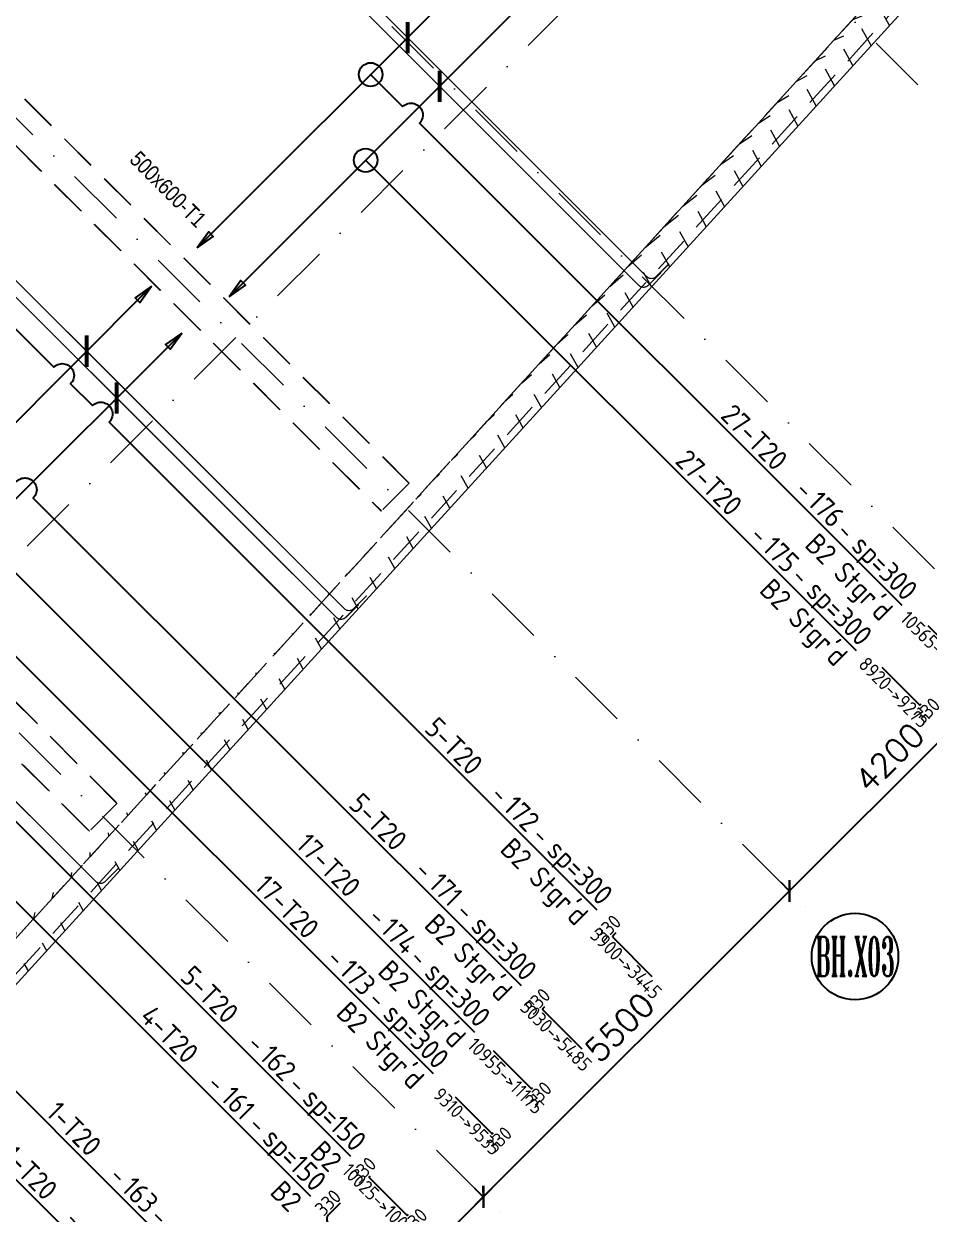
# Model space of a CAD drawing. Extents: x 660761725 to 1323371458, y 2734871439 to 5470067957.
# Drawn here: x 661462213 to 661473717, y 2735018970 to 2735034103 of the extents above; entities that cross this region are included whole.
import ezdxf
from ezdxf.enums import TextEntityAlignment as Align

# ---------------------------------------------------------------- set-up
doc = ezdxf.new("R2010")
doc.units = 0
for name, pattern in [('AXES', [1.95, 1.2, -0.25, 0.25, -0.25]), ('Hidden', [714.375, 476.25, -238.125]), ('sbp_axis_short', [10, 5, -2.5, 0, -2.5])]:
    doc.linetypes.add(name, pattern=pattern)
doc.layers.add('A-DETL', color=5, linetype='Continuous', lineweight=9, true_color=0x0000ff)
for name, color, linetype, lineweight in [('A-FLOR-PATT', 7, 'Continuous', 15), ('A-ROOF', 7, 'Continuous', 15), ('S-BEAM-IDEN', 2, 'Continuous', 9), ('S-GRID', 7, 'Continuous', 9), ('S-GRID-IDEN', 7, 'Continuous', 13)]:
    doc.layers.add(name, color=color, linetype=linetype, lineweight=lineweight)
for name, color, linetype in [('S-AXIS', 20, 'AXES'), ('S-DIMO', 100, 'Continuous'), ('S-RBAR-T20', 10, 'Continuous'), ('S-RDIMO', 8, 'Continuous'), ('S-RSYMB', 7, 'Continuous'), ('S-SIMPLETEXT', 7, 'Continuous')]:
    doc.layers.add(name, color=color, linetype=linetype)
doc.styles.add('Arial Narrow_1', font='ARIALN.TTF', dxfattribs={"height": 199.9999999999998})
doc.styles.add('ARMACAD', font='isocp.shx')
doc.styles.add('ROMANS', font='romans.shx')
doc.styles.add('ROMANT', font='romant')
doc.dimstyles.new('S-DIMO-100', dxfattribs={"dimscale": 100, "dimtxt": 3, "dimasz": 2, "dimexe": 1.5, "dimexo": 1.5, "dimgap": 1.5, "dimtad": 1, "dimdec": 0, "dimzin": 12, "dimdsep": 46, "dimtxsty": 'ROMANS', "dimblk": 'ARCHTICK', "dimcen": 0.09, "dimdle": 1.5, "dimclrd": 8, "dimclre": 8, "dimclrt": 4, "dimadec": 0, "dimazin": 3, "dimtfac": 1, "dimtdec": 0, "dimtix": 1, "dimtmove": 1, "dimatfit": 3, "dimfxl": 1, "dimtolj": 1, "dimtzin": 0, "dimarcsym": 0})
pattern_1 = [(74.99999999999999, (0, 0), (-153.3407249233896, 41.08752341002518), [])]

# ---------------------------------------------------------------- blocks, each defined once
blk = doc.blocks.new('_ARCHTICK')
at = {"color": 0, "linetype": 'ByBlock', "const_width": 0.15}
blk.add_lwpolyline([(-0.5, -0.5), (0.5, 0.5)], dxfattribs=at)
blk = doc.blocks.new('*D112')
at = {"layer": 'S-DIMO', "color": 8, "lineweight": -2, "transparency": 16777216}
for p, q in [((662653611.4952661, 2734522459.725241), (662650429.5885128, 2734519277.670966)), ((662653498.9619807, 2734522360.126192), (662653399.3632317, 2734522459.720323)), ((662650529.1134998, 2734519390.27771), (662650429.5835955, 2734519489.803))]:
    blk.add_line(p, q, dxfattribs=at)
at = {"layer": 'S-DIMO', "color": 8, "lineweight": -2, "transparency": 16777216, "xscale": 200, "yscale": 200, "zscale": 200}
for p, rotation in [((662653505.4317075, 2734522353.656765), 45.00132815847456), ((662650535.6520714, 2734519383.739442), 225.0013281584746)]:
    blk.add_blockref('_ARCHTICK', p, dxfattribs=dict(at, rotation=rotation))
at = {"layer": 'S-DIMO', "color": 4, "transparency": 16777216, "insert": (662651808.4049373, 2734521080.825221), "char_height": 300, "width": 199.5440968434552, "attachment_point": 5, "rotation": 45.00132815847457, "style": 'ROMANS'}
blk.add_mtext('\\A1;4200', dxfattribs=at)
blk = doc.blocks.new('*D113')
at = {"layer": 'S-DIMO', "color": 8, "lineweight": -2, "transparency": 16777216}
for p, q in [((662650641.7151127, 2734519489.808435), (662646540.5908527, 2734515388.494036)), ((662650529.1134998, 2734519390.27771), (662650429.5830785, 2734519489.803517)), ((662646640.0262022, 2734515501.190413), (662646540.5859352, 2734515600.62607))]:
    blk.add_line(p, q, dxfattribs=at)
at = {"layer": 'S-DIMO', "color": 8, "lineweight": -2, "transparency": 16777216, "xscale": 200, "yscale": 200, "zscale": 200}
for p, rotation in [((662650535.6515543, 2734519383.739959), 45.00132815847456), ((662646646.6544111, 2734515494.562512), 225.0013281584746)]:
    blk.add_blockref('_ARCHTICK', p, dxfattribs=dict(at, rotation=rotation))
at = {"layer": 'S-DIMO', "color": 4, "transparency": 16777216, "insert": (662648379.0160308, 2734517651.278353), "char_height": 300, "width": 199.5440968434552, "attachment_point": 5, "rotation": 45.00132815847457, "style": 'ROMANS'}
blk.add_mtext('\\A1;5500', dxfattribs=at)
blk = doc.blocks.new('*D114')
at = {"layer": 'S-DIMO', "color": 8, "lineweight": -2, "transparency": 16777216}
for p, q in [((662646752.7174524, 2734515600.631505), (662642651.5931929, 2734511499.317107)), ((662646640.0262022, 2734515501.190413), (662646540.585418, 2734515600.626588)), ((662642750.9389057, 2734511612.103117), (662642651.5882754, 2734511711.449142))]:
    blk.add_line(p, q, dxfattribs=at)
at = {"layer": 'S-DIMO', "color": 8, "lineweight": -2, "transparency": 16777216, "xscale": 200, "yscale": 200, "zscale": 200}
for p, rotation in [((662646646.6538938, 2734515494.563029), 45.00132815847456), ((662642757.6567513, 2734511605.385583), 225.0013281584746)]:
    blk.add_blockref('_ARCHTICK', p, dxfattribs=dict(at, rotation=rotation))
at = {"layer": 'S-DIMO', "color": 4, "transparency": 16777216, "insert": (662644490.0183705, 2734513762.101423), "char_height": 300, "width": 199.5440968434552, "attachment_point": 5, "rotation": 45.00132815847457, "style": 'ROMANS'}
blk.add_mtext('\\A1;5500', dxfattribs=at)
blk = doc.blocks.new('*U1142')
at = {"layer": 'S-AXIS', "color": 3, "linetype": 'Continuous'}
blk.add_circle((0, 5.5), 5.5, dxfattribs=at)
at = {"layer": 'S-AXIS', "color": 3, "linetype": 'Continuous', "ltscale": 0.5, "style": 'ROMANT', "width": 0.4, "flags": 8}
blk.add_attdef('A', text='', height=5, dxfattribs=at).set_placement((0, 5.5), align=Align.MIDDLE_CENTER)
blk = doc.blocks.new('I am… Atomic.')
at = {"layer": 'A-FLOR-PATT', "transparency": 33554600}
h = blk.add_hatch(dxfattribs=at)
h.set_pattern_fill('ANSI31', color=8, scale=50, angle=30, style=0)
h.set_pattern_definition(pattern_1)
edge = h.paths.add_edge_path()
edge.add_line((662389967.6433319, 2734579123.010657), (662390007.8012236, 2734579503.468677))
edge.add_line((662342114.705975, 2734544592.546931), (662390007.8012234, 2734579503.468677))
edge.add_line((662363195.8073889, 2734559608.047176), (662389967.7690635, 2734579123.040917))
edge.add_line((662362417.6524743, 2734559040.823584), (662363719.8899552, 2734559990.06879))
edge.add_line((662346720.4841449, 2734547598.623516), (662362783.6519626, 2734559307.613063))
edge.add_line((662345821.5310795, 2734546943.346041), (662347578.010761, 2734548223.703842))
edge.add_line((662342292.6126368, 2734544370.997322), (662346307.4227723, 2734547297.529027))
edge.add_line((662325865.2845687, 2734528370.671522), (662342114.6925843, 2734544592.5523))
edge.add_line((662340490.7204528, 2734542572.157625), (662342149.9785906, 2734544228.604904))
edge.add_line((662339422.0417168, 2734541505.28928), (662341320.3495216, 2734543400.381265))
edge.add_line((662336597.6306283, 2734538685.662872), (662340136.8031961, 2734542218.839921))
edge.add_line((662332705.8949801, 2734534800.520002), (662336243.7133716, 2734538332.345168))
edge.add_line((662332253.0745114, 2734534348.466631), (662332782.9359009, 2734534877.430412))
edge.add_line((662326312.3910785, 2734528417.846987), (662332351.9776915, 2734534447.202265))
edge.add_line((662325865.2845687, 2734528370.671522), (662326312.3910785, 2734528417.846987))
h = blk.add_hatch(dxfattribs=at)
h.set_pattern_fill('ANSI31', color=8, scale=50, angle=30, style=0)
h.set_pattern_definition(pattern_1)
edge = h.paths.add_edge_path()
edge.add_line((662389967.6433319, 2734579123.010657), (662390007.8012236, 2734579503.468677))
edge.add_line((662390178.8400514, 2734578972.951882), (662393574.2351673, 2734576558.543434))
edge.add_line((662390389.9110394, 2734578822.862847), (662389967.7690635, 2734579123.040917))
edge.add_line((662401600.1085552, 2734571260.373601), (662390007.8012234, 2734579503.468677))
edge.add_line((662401045.2346829, 2734570742.112331), (662400996.5411683, 2734571280.666277))
edge.add_line((662400996.5411683, 2734571280.666277), (662391834.41239, 2734577795.702194))
edge.add_line((662401631.7932035, 2734570909.939), (662401600.1085552, 2734571260.373601))
edge.add_line((662398386.0115408, 2734568087.393885), (662401045.2346829, 2734570742.112331))
edge.add_line((662378065.801715, 2734545768.423274), (662383150.2610395, 2734551353.010825))
edge.add_line((662383150.2610395, 2734551353.010825), (662388234.7203641, 2734556937.598375))
edge.add_line((662388234.7203641, 2734556937.598375), (662393319.1796887, 2734562522.185926))
edge.add_line((662393319.1796887, 2734562522.185926), (662398403.6390133, 2734568106.773477))
edge.add_line((662377177.0145457, 2734544792.211362), (662378389.7704264, 2734546124.258873))
edge.add_line((662345219.5168241, 2734509691.243385), (662350637.7770958, 2734515642.46591))
edge.add_line((662350637.7770958, 2734515642.46591), (662356056.0373675, 2734521593.688435))
edge.add_line((662356056.0373675, 2734521593.688435), (662361474.2976393, 2734527544.91096))
edge.add_line((662361474.2976393, 2734527544.91096), (662366892.5579109, 2734533496.133485))
edge.add_line((662366892.5579109, 2734533496.133485), (662372310.8181826, 2734539447.35601))
edge.add_line((662372310.8181826, 2734539447.35601), (662377729.0784543, 2734545398.578536))
edge.add_line((662345267.5598451, 2734509156.384884), (662400082.3408674, 2734569362.972085))
edge.add_line((662401418.6805061, 2734570690.601139), (662400941.3227103, 2734570214.051982))
edge.add_line((662400082.3408674, 2734569362.972085), (662401631.7932035, 2734570909.939))
h = blk.add_hatch(dxfattribs=at)
h.set_pattern_fill('ANSI31', color=8, scale=50, angle=30, style=0)
h.set_pattern_definition(pattern_1)
edge = h.paths.add_edge_path()
edge.add_line((662345468.2720397, 2734510142.524049), (662345661.1307589, 2734509588.669044))
edge.add_line((662345219.5168241, 2734509691.243385), (662350637.7770958, 2734515642.46591))
edge.add_line((662350637.7770958, 2734515642.46591), (662356056.0373675, 2734521593.688435))
edge.add_line((662356056.0373675, 2734521593.688435), (662361474.2976393, 2734527544.91096))
edge.add_line((662361474.2976393, 2734527544.91096), (662366892.5579109, 2734533496.133485))
edge.add_line((662366892.5579109, 2734533496.133485), (662372310.8181826, 2734539447.35601))
edge.add_line((662372310.8181826, 2734539447.35601), (662377729.0784543, 2734545398.578536))
edge.add_line((662345267.5598451, 2734509156.384884), (662400082.3408674, 2734569362.972085))
at = {"layer": 'A-DETL', "color": 8, "linetype": 'Hidden', "lineweight": 9}
for p, q in [((662399013.4511831, 2734568320.204953), (662345232.817815, 2734509249.488402)), ((662358491.0865248, 2734524566.285238), (662352316.6565512, 2734530740.721336)), ((662358493.8343017, 2734524569.031452), (662352325.820084, 2734530737.049892)), ((662351963.3170251, 2734530387.082322), (662358137.5971158, 2734524212.796107)), ((662351972.0527202, 2734530383.582294), (662358140.2166456, 2734524215.414147)), ((662354781.2747371, 2734520496.512781), (662348366.2298224, 2734526911.564058)), ((662348375.3924686, 2734526907.89297), (662354784.0222851, 2734520499.258766)), ((662348012.7404133, 2734526558.074927), (662354427.785328, 2734520143.02365)), ((662354430.404629, 2734520145.641461), (662348021.4752218, 2734526554.575255)), ((662358493.8343017, 2734524569.031452), (662358140.2166456, 2734524215.414147)), ((662358491.0865248, 2734524566.285238), (662358493.8343017, 2734524569.031452)), ((662358140.2166456, 2734524215.414147), (662358137.5971158, 2734524212.796107)), ((662358139.9486969, 2734524215.147686), (662358140.1809704, 2734524215.37996)), ((662354784.0222851, 2734520499.258766), (662354430.404629, 2734520145.641461)), ((662354781.2747371, 2734520496.512781), (662354784.0222851, 2734520499.258766)), ((662354430.404629, 2734520145.641461), (662354427.785328, 2734520143.02365)), ((662354430.1369091, 2734520145.375229), (662354430.368954, 2734520145.607274))]:
    blk.add_line(p, q, dxfattribs=at)
at = {"layer": 'A-DETL', "color": 8, "linetype": 'Hidden', "lineweight": 9, "flags": 128}
blk.add_lwpolyline([(662345219.5168241, 2734509691.243385), (662350637.7770958, 2734515642.46591), (662356056.0373675, 2734521593.688435), (662361474.2976393, 2734527544.91096), (662366892.5579109, 2734533496.133485), (662372310.8181826, 2734539447.35601), (662377729.0784543, 2734545398.578536)], dxfattribs=at)
at = {"layer": 'A-ROOF', "color": 8, "lineweight": 13}
blk.add_line((662345267.5598451, 2734509156.384884), (662400082.3408674, 2734569362.972085), dxfattribs=at)
at = {"layer": 'S-BEAM-IDEN', "color": 8, "insert": (662355069.4484113, 2734528807.760153), "char_height": 199.9999999999998, "width": 1539.239999999998, "attachment_point": 1, "rotation": 314.9999999999996, "style": 'Arial Narrow_1'}
blk.add_mtext('500x600-T1', dxfattribs=at)
blk = doc.blocks.new('cadf_10')
at = {"color": 1}
for p, q in [((-4.158496580606208, 1.201089783226742), (-5.644468778018359, 1.201089783226742)), ((4.158496580606207, 1.201089783226742), (5.644468778018359, 1.201089783226742))]:
    blk.add_line(p, q, dxfattribs=at)
at = {"style": 'ARMACAD'}
for tag, p in [('$COM1', (-10.93526643674234, 2.542619974829577)), ('$COM2', (-9.757982686735758, -5.302973364669228))]:
    blk.add_attdef(tag, text='', height=3.5, dxfattribs=at).set_placement(p, align=Align.BOTTOM_RIGHT)
at = {"color": 1, "style": 'ARMACAD'}
blk.add_attdef('$NUM', text='', height=3.5, dxfattribs=at).set_placement((0, 0), align=Align.CENTER)
blk = doc.blocks.new('*U494', base_point=(661465822.9913818, 2735018231.133117))
at = {"layer": 'S-RSYMB'}
blk.add_lwpolyline([(661465824.6701955, 2735018481.13485), (661465676.6139582, 2735018333.082705, 0.4142135623730951), (661465676.6124251, 2735018222.122004), (661465894.61554, 2735018004.112864, 0.4142135623730951), (661466005.5762408, 2735018004.111331), (661466153.632478, 2735018152.163477)], format="xyb", dxfattribs=at)
at = {"layer": 'S-RSYMB', "style": 'ARMACAD'}
for tag, rotation, p in [('D0', 44.99920830914002, (661465669.3259206, 2735018488.42718)), ('D1', 314.9992083444103, (661465704.2955792, 2735018031.801278)), ('D2', 44.99920830914002, (661466160.9205157, 2735017996.819001))]:
    blk.add_attdef(tag, text='', height=180, rotation=rotation, dxfattribs=at).set_placement(p, align=Align.MIDDLE_CENTER)
blk = doc.blocks.new('*U495', base_point=(661466415.6184243, 2735019476.4649))
at = {"layer": 'S-RSYMB'}
blk.add_lwpolyline([(661466190.8241906, 2735019726.464901), (661466179.5906799, 2735019715.23139, 0.4142135623730951), (661466179.5906799, 2735019706.812323), (661466658.1944557, 2735019228.208545, 0.4142135623730951), (661466666.6135231, 2735019228.208545), (661466677.8470339, 2735019239.442055)], format="xyb", dxfattribs=at)
at = {"layer": 'S-RSYMB', "style": 'ARMACAD'}
for tag, rotation, p in [('D0', 44.99999989568744, (661466103.8901556, 2735019802.165425)), ('D1', 314.9999998619122, (661466337.5752878, 2735019386.193154)), ('D2', 44.99999987482489, (661466753.5475582, 2735019152.50802))]:
    blk.add_attdef(tag, text='', height=180, rotation=rotation, dxfattribs=at).set_placement(p, align=Align.MIDDLE_CENTER)
blk = doc.blocks.new('*U504', base_point=(661468962.2769976, 2735022023.123323))
at = {"layer": 'S-RSYMB'}
blk.add_lwpolyline([(661468986.9325081, 2735022290.14255), (661468965.5898348, 2735022268.800466, 0.4142135623730951), (661468965.5896138, 2735022252.805206), (661469462.2769976, 2735021756.104097)], format="xyb", dxfattribs=at)
at = {"layer": 'S-RSYMB', "style": 'ARMACAD'}
for tag, rotation, p in [('D0', 44.99920830914002, (661468894.9450152, 2735022360.789911)), ('D1', 314.9992083346806, (661469132.6149023, 2735021923.138495))]:
    blk.add_attdef(tag, text='', height=180, rotation=rotation, dxfattribs=at).set_placement(p, align=Align.MIDDLE_CENTER)
blk = doc.blocks.new('*U505', base_point=(661469544.1924102, 2735022605.038702))
at = {"layer": 'S-RSYMB'}
blk.add_lwpolyline([(661469583.7344438, 2735022882.329638), (661469549.5054748, 2735022848.101615, 0.4142135623730951), (661469549.5051204, 2735022822.448725), (661470044.1924102, 2735022327.747765)], format="xyb", dxfattribs=at)
at = {"layer": 'S-RSYMB', "style": 'ARMACAD'}
for tag, rotation, p in [('D0', 44.99920830914002, (661469485.3038031, 2735022946.53403)), ('D1', 314.9992083307837, (661469715.5303619, 2735022493.782089))]:
    blk.add_attdef(tag, text='', height=180, rotation=rotation, dxfattribs=at).set_placement(p, align=Align.MIDDLE_CENTER)
blk = doc.blocks.new('CADF_02')
at = {"color": 0}
blk.add_lwpolyline([(0, 0), (2.5, -0.4166666679084301), (2.5, 0.4166666679084301)], close=True, dxfattribs=at)
blk = doc.blocks.new('cadf_04')
at = {"color": 8, "const_width": 0.5000000000000002}
blk.add_lwpolyline([(1.414213560521603, 1.414213564246893), (-1.414213556796312, -1.414213556796312)], dxfattribs=at)
blk = doc.blocks.new('*U506', base_point=(661467349.6235192, 2735020410.469939))
at = {"layer": 'S-RSYMB'}
blk.add_lwpolyline([(661467112.1160728, 2735020651.087927), (661467591.5367517, 2735020171.677785, 0.4142135623730951), (661467600.3528866, 2735020171.677882), (661467612.1160727, 2735020183.441326)], format="xyb", dxfattribs=at)
at = {"layer": 'S-RSYMB', "style": 'ARMACAD'}
for tag, rotation, p in [('D0', 315.0006296473351, (661467270.5100261, 2735020330.064682)), ('D1', 45.00062963081466, (661467687.5526531, 2735020096.243218))]:
    blk.add_attdef(tag, text='', height=180, rotation=rotation, dxfattribs=at).set_placement(p, align=Align.MIDDLE_CENTER)
blk = doc.blocks.new('*U507', base_point=(661467455.640939, 2735020516.487353))
at = {"layer": 'S-RSYMB'}
blk.add_lwpolyline([(661467217.2920913, 2735020758.447698), (661467699.6572455, 2735020276.091607, 0.4142135623730951), (661467707.2119669, 2735020276.091678), (661467717.2920913, 2735020286.171991)], format="xyb", dxfattribs=at)
at = {"layer": 'S-RSYMB', "style": 'ARMACAD'}
for tag, rotation, p in [('D0', 315.0005382614096, (661467377.1581525, 2735020435.951608)), ('D1', 45.00053829470738, (661467793.5700729, 2735020199.815319))]:
    blk.add_attdef(tag, text='', height=180, rotation=rotation, dxfattribs=at).set_placement(p, align=Align.MIDDLE_CENTER)
blk = doc.blocks.new('*U508', base_point=(661471250.5687395, 2735024311.414931))
at = {"layer": 'S-RSYMB'}
blk.add_lwpolyline([(661471013.2200438, 2735024551.779836), (661471492.0852644, 2735024072.92514, 0.4142135623730951), (661471501.1393564, 2735024072.92524), (661471513.2200438, 2735024085.006192)], format="xyb", dxfattribs=at)
at = {"layer": 'S-RSYMB', "style": 'ARMACAD'}
for tag, rotation, p in [('D0', 315.0006296477282, (661471171.3362678, 2735024231.034314)), ('D1', 45.00062963081466, (661471588.4978734, 2735023997.64933))]:
    blk.add_attdef(tag, text='', height=180, rotation=rotation, dxfattribs=at).set_placement(p, align=Align.MIDDLE_CENTER)
blk = doc.blocks.new('*U509', base_point=(661476705.7205155, 2735029766.566387))
at = {"layer": 'S-RSYMB'}
blk.add_lwpolyline([(661476467.4877918, 2735030008.341605), (661476949.4466358, 2735029526.391817, 0.4142135623730951), (661476957.1754194, 2735029526.391889), (661476967.4877918, 2735029536.704455)], format="xyb", dxfattribs=at)
at = {"layer": 'S-RSYMB', "style": 'ARMACAD'}
for tag, rotation, p in [('D0', 315.0005382611636, (661476627.150698, 2735029686.048667)), ('D1', 45.00053829470738, (661477043.6496494, 2735029450.231656))]:
    blk.add_attdef(tag, text='', height=180, rotation=rotation, dxfattribs=at).set_placement(p, align=Align.MIDDLE_CENTER)
blk = doc.blocks.new('I am… All Range.')
at = {"layer": 'S-GRID', "color": 8, "linetype": 'sbp_axis_short', "lineweight": 13, "ltscale": 150}
for p, q in [((662627061.1529542, 2734509978.252891), (662693164.7237693, 2734576081.823706)), ((662628300.2678357, 2734553498.518655), (662656919.881746, 2734524878.904745)), ((662625330.4193549, 2734550528.670175), (662653950.0332651, 2734521909.056264)), ((662622360.5708737, 2734547558.821693), (662650980.3147497, 2734518939.077817)), ((662618471.4835767, 2734543669.734396), (662647091.3762469, 2734515049.841725))]:
    blk.add_line(p, q, dxfattribs=at)
at = {"layer": 'S-GRID-IDEN', "color": 9}
ref = blk.add_blockref('*U1142', (662651369.2313379, 2734518000.176947), dxfattribs=dict(at, xscale=100.0000000000075, yscale=100, zscale=100.0000000000028, rotation=359.9999999381469))
ref.add_attrib('A', 'BH.X03', dxfattribs={"layer": 'S-AXIS', "color": 3, "linetype": 'Continuous', "ltscale": 0.5, "height": 499.9999999999999, "rotation": 359.9999999381469, "style": 'ROMANT', "width": 0.4000000000000299}).set_placement((662651369.2313385, 2734518550.176946), align=Align.MIDDLE_CENTER)
at = {"layer": 'S-DIMO', "color": 3}
for base, p1, p2, picture, middle in [((662650535.6520714, 2734519383.739442), (662653605.0304564, 2734522254.062633), (662650635.1819755, 2734519284.214152), '*D112', (662651808.4049373, 2734521080.825221)), ((662646646.6544111, 2734515494.562512), (662650635.1819755, 2734519284.214152), (662646746.0946782, 2734515395.126855), '*D113', (662648379.0160308, 2734517651.278353)), ((662642757.6567513, 2734511605.385583), (662646746.0946782, 2734515395.126855), (662642857.0073817, 2734511506.039558), '*D114', (662644490.0183705, 2734513762.101423))]:
    dim = blk.add_linear_dim(base=base, p1=p1, p2=p2, angle=45.00132815847456, dimstyle='S-DIMO-100', dxfattribs=at)
    dim.commit()
    dim.dimension.update_dxf_attribs({"geometry": picture, "text_midpoint": middle})

msp = doc.modelspace()

# ---------------------------------------------------------------- linework, layer by layer
at = {"layer": 'S-RBAR-T20', "const_width": 16}
for points in [[(661462601.4887359, 2735038415.513695), (661470126.4980267, 2735030890.645789, 0.4142135623730951), (661470249.1810533, 2735030890.646941), (661470412.8747352, 2735031054.343699)], [(661463662.1977841, 2735037142.770512), (661470025.4499406, 2735030779.658211, 0.4142135623730951), (661470148.1329671, 2735030779.659559), (661470311.826388, 2735030943.356577)], [(661458569.4029244, 2735034383.427883), (661466283.4242238, 2735026669.551519, 0.4142135623730951), (661466406.1072503, 2735026669.552672), (661466569.8009323, 2735026833.24943)], [(661459630.1119727, 2735033110.6847), (661466182.376425, 2735026558.564257, 0.4142135623730951), (661466305.0594516, 2735026558.565605), (661466468.7528725, 2735026722.262623)], [(661456327.9338067, 2735030449.252915), (661456164.2385865, 2735030285.557695, 0.4142135623730951), (661456164.2385863, 2735030162.874669), (661463125.7918179, 2735023201.321404, 0.4142135623730951), (661463248.4748445, 2735023201.321404), (661463412.1700647, 2735023365.016623)]]:
    msp.add_lwpolyline(points, format="xyb", dxfattribs=at)
at = {"layer": 'S-RDIMO'}
for p, q in [((661464414.8027138, 2735031253.149498), (661469763.8870009, 2735036602.33429)), ((661470171.0123622, 2735035983.174743), (661464821.9366078, 2735030633.981421)), ((661466556.6993096, 2735032368.74402), (661472790.8770788, 2735026134.565883)), ((661463836.3217754, 2735030767.448914), (661460467.4994208, 2735027398.563262)), ((661464219.3321557, 2735030172.403673), (661460850.5151738, 2735026803.512647)), ((661461108.9082044, 2735027061.905663), (661467413.5621874, 2735020757.251307)), ((661460713.5485667, 2735025358.326288), (661466364.0926703, 2735019707.781853))]:
    msp.add_line(p, q, dxfattribs=at)
for points in [[(661458198.6872501, 2735034135.822151), (661462595.6356442, 2735029738.873499, -1), (661462807.7676723, 2735029526.741458), (661463084.6640853, 2735029249.845029, -1), (661463296.7961134, 2735029037.712988), (661469495.4098699, 2735022839.098868)], [(661466619.709359, 2735033458.156832), (661467026.8173649, 2735033051.048802, -1), (661467238.949393, 2735032838.916762), (661473367.0885112, 2735026710.777282)], [(661457686.5063705, 2735032721.20751), (661461632.246948, 2735028775.466702, -1), (661461844.3789761, 2735028563.334661), (661462121.2769257, 2735028286.436695, -1), (661462333.4089538, 2735028074.304654), (661468532.0120952, 2735021875.701149)], [(661453805.0848942, 2735031249.871032), (661460952.0423985, 2735024102.913105, -1), (661461164.1744266, 2735023890.781065), (661461565.2178036, 2735023489.737664, -1), (661461777.3498317, 2735023277.605623), (661465855.6330013, 2735019199.322213)], [(661452139.317424, 2735030502.809552), (661459745.6410161, 2735022896.485512, -1), (661459957.7730442, 2735022684.353472), (661460358.8145382, 2735022283.311954, -1), (661460570.9465663, 2735022071.179914), (661464649.2184793, 2735017992.907761)], [(661451306.9824101, 2735030218.286751), (661459187.2181679, 2735022338.050531, -1), (661459399.3501961, 2735022125.918491), (661459800.3908182, 2735021724.877845, -1), (661460012.5228463, 2735021512.745804), (661464090.7895484, 2735017434.478863)], [(661461147.5573866, 2735028078.621188), (661461530.5218924, 2735027695.65666, -1), (661461742.6539205, 2735027483.524619), (661467941.2445425, 2735021284.933632)]]:
    msp.add_lwpolyline(points, format="xyb", dxfattribs=at)
for centre in [(661466619.7145019, 2735033458.15169), (661466556.6764463, 2735032368.766883)]:
    msp.add_circle(centre, 150.000000263009, dxfattribs=at)

# ---------------------------------------------------------------- block references
at = {"layer": 'S-AXIS'}
for name, p in [('I am… All Range.', (-1178594.647812605, 503695.4297404289)), ('I am… Atomic.', (-891384.0282816887, 503695.4297404289))]:
    msp.add_blockref(name, p, dxfattribs=at)
at = {"layer": 'S-RDIMO', "xscale": 100, "yscale": 100, "zscale": 100}
for name, p, rotation in [('cadf_04', (661467089.3448571, 2735033927.741894), 45.00053826001984), ('cadf_04', (661467496.4744854, 2735033308.578083), 225.0006296486914), ('CADF_02', (661464414.8027138, 2735031253.149498), 45.00053826257363), ('CADF_02', (661463836.3217754, 2735030767.448914), 225.0005382610869), ('CADF_02', (661464821.9366078, 2735030633.981421), 45.00062964805298), ('cadf_04', (661463010.9013133, 2735029942.012943), 225.0005382579743), ('CADF_02', (661464219.3321557, 2735030172.403673), 225.0006296464499), ('cadf_04', (661463393.9130101, 2735029346.966384), 225.0006296404351)]:
    msp.add_blockref(name, p, dxfattribs=dict(at, rotation=rotation))
at = {"layer": 'S-RSYMB'}
for name, p, values in [('*U509', (661473936.6833917, 2735026211.920027, 1e-08), {'D0': '10565->10920', 'D1': '330'}), ('*U508', (661473351.4398199, 2735025683.507318, 1e-08), {'D0': '8920->9275', 'D1': '330'}), ('*U505', (661469694.2929888, 2735022268.450261, -1e-08), {'D0': '330', 'D1': '3900->3445'}), ('*U504', (661468804.8760952, 2735021339.186178, -1e-08), {'D0': '330', 'D1': '5030->5485'}), ('*U507', (661468417.0260595, 2735020807.530799, 1e-08), {'D0': '10955->11175', 'D1': '330'}), ('*U495', (661466837.1103348, 2735019204.900527, 1e-08), {'D0': '330', 'D1': '10025->10060', 'D2': '330'}), ('*U494', (661466231.7158052, 2735018859.608613, -1e-08), {'D0': '330', 'D1': '540', 'D2': '330'})]:
    msp.add_blockref(name, p, dxfattribs=at).add_auto_attribs(values)
at = {"layer": 'S-RSYMB', "xscale": 0.9749999940395355, "yscale": 0.9750000238418579, "zscale": 0.9750000000000001}
msp.add_blockref('*U506', (661467923.5800375, 2735020227.65268, 9.750000000000001e-09), dxfattribs=at).add_auto_attribs({'D0': '9310->9535', 'D1': '330'})
at = {"layer": 'S-SIMPLETEXT'}
ref = msp.add_blockref('cadf_10', (661472317.4992743, 2735027839.916097), dxfattribs=dict(at, xscale=74.99999998083517, yscale=75, zscale=75, rotation=314.9999983257132))
ref.add_attrib('$NUM', '176', dxfattribs={"color": 1, "height": 262.5, "rotation": 315, "style": 'ARMACAD', "flags": 2}).set_placement((661472317.4992743, 2735027839.916097), align=Align.CENTER)
ref.add_attrib('$COM1', '27-T20         sp=300', dxfattribs={"height": 262.5, "rotation": 315, "style": 'ARMACAD', "flags": 2}).set_placement((661473406.863269, 2735026750.552038), align=Align.RIGHT)
ref = msp.add_blockref('cadf_10', (661471741.2878419, 2735027263.704697), dxfattribs=dict(at, xscale=74.99999998083517, yscale=75, zscale=75, rotation=314.9999983257132))
ref.add_attrib('$NUM', '175', dxfattribs={"color": 1, "height": 262.5, "rotation": 315, "style": 'ARMACAD', "flags": 2}).set_placement((661471741.2878419, 2735027263.704697), align=Align.CENTER)
ref.add_attrib('$COM1', '27-T20         sp=300', dxfattribs={"height": 262.5, "rotation": 315, "style": 'ARMACAD', "flags": 2}).set_placement((661472830.6518365, 2735026174.340638), align=Align.RIGHT)
ref = msp.add_blockref('cadf_10', (661468445.8206328, 2735023968.237682), dxfattribs=dict(at, xscale=74.99999998083516, yscale=75, zscale=75, rotation=314.9999983257133))
ref.add_attrib('$NUM', '172', dxfattribs={"color": 1, "height": 262.5, "rotation": 315, "style": 'ARMACAD', "flags": 2}).set_placement((661468445.8206328, 2735023968.237682), align=Align.CENTER)
ref.add_attrib('$COM1', '5-T20         sp=300', dxfattribs={"height": 262.5, "rotation": 315, "style": 'ARMACAD', "flags": 2}).set_placement((661469535.1846275, 2735022878.873624), align=Align.RIGHT)
ref = msp.add_blockref('cadf_10', (661467482.422858, 2735023004.839963), dxfattribs=dict(at, xscale=74.99999998083516, yscale=75, zscale=75, rotation=314.9999983257133))
ref.add_attrib('$NUM', '171', dxfattribs={"color": 1, "height": 262.5, "rotation": 315, "style": 'ARMACAD', "flags": 2}).set_placement((661467482.422858, 2735023004.839963), align=Align.CENTER)
ref.add_attrib('$COM1', '5-T20         sp=300', dxfattribs={"height": 262.5, "rotation": 315, "style": 'ARMACAD', "flags": 2}).set_placement((661468571.7868527, 2735021915.475904), align=Align.RIGHT)
ref = msp.add_blockref('cadf_10', (661466891.6553056, 2735022414.072446), dxfattribs=dict(at, xscale=74.99999998083516, yscale=75, zscale=75, rotation=314.9999983257133))
ref.add_attrib('$NUM', '174', dxfattribs={"color": 1, "height": 262.5, "rotation": 315, "style": 'ARMACAD', "flags": 2}).set_placement((661466891.6553056, 2735022414.072446), align=Align.CENTER)
ref.add_attrib('$COM1', '17-T20         sp=300', dxfattribs={"height": 262.5, "rotation": 315, "style": 'ARMACAD', "flags": 2}).set_placement((661467981.0193003, 2735021324.708387), align=Align.RIGHT)
ref = msp.add_blockref('cadf_10', (661466363.9729507, 2735021886.390122), dxfattribs=dict(at, xscale=74.99999998083516, yscale=75, zscale=75, rotation=314.9999983257133))
ref.add_attrib('$NUM', '173', dxfattribs={"color": 1, "height": 262.5, "rotation": 315, "style": 'ARMACAD', "flags": 2}).set_placement((661466363.9729507, 2735021886.390122), align=Align.CENTER)
ref.add_attrib('$COM1', '17-T20         sp=300', dxfattribs={"height": 262.5, "rotation": 315, "style": 'ARMACAD', "flags": 2}).set_placement((661467453.3369453, 2735020797.026063), align=Align.RIGHT)
ref = msp.add_blockref('cadf_10', (661465351.6265382, 2735020799.79756), dxfattribs=dict(at, xscale=74.99999998083517, yscale=75, zscale=75, rotation=314.9999983257133))
ref.add_attrib('$NUM', '162', dxfattribs={"color": 1, "height": 262.5, "rotation": 315, "style": 'ARMACAD', "flags": 2}).set_placement((661465351.6265382, 2735020799.79756), align=Align.CENTER)
ref.add_attrib('$COM1', '5-T20         sp=150', dxfattribs={"height": 262.5, "rotation": 315, "style": 'ARMACAD', "flags": 2}).set_placement((661466403.867428, 2735019747.556608), align=Align.RIGHT)
ref = msp.add_blockref('cadf_10', (661464843.1668693, 2735020291.33792), dxfattribs=dict(at, xscale=74.99999998083517, yscale=75, zscale=75, rotation=314.9999983257133))
ref.add_attrib('$NUM', '161', dxfattribs={"color": 1, "height": 262.5, "rotation": 315, "style": 'ARMACAD', "flags": 2}).set_placement((661464843.1668693, 2735020291.33792), align=Align.CENTER)
ref.add_attrib('$COM1', '4-T20         sp=150', dxfattribs={"height": 262.5, "rotation": 315, "style": 'ARMACAD', "flags": 2}).set_placement((661465895.4077591, 2735019239.096968), align=Align.RIGHT)
ref = msp.add_blockref('cadf_10', (661463599.6292422, 2735019122.046575), dxfattribs=dict(at, xscale=74.99999998083516, yscale=75, zscale=75, rotation=314.9999983257133))
ref.add_attrib('$NUM', '163', dxfattribs={"color": 1, "height": 262.5, "rotation": 315, "style": 'ARMACAD', "flags": 2}).set_placement((661463599.6292422, 2735019122.046575), align=Align.CENTER)
ref.add_attrib('$COM1', '1-T20         sp=300', dxfattribs={"height": 262.5, "rotation": 315, "style": 'ARMACAD', "flags": 2}).set_placement((661464688.9932369, 2735018032.682517), align=Align.RIGHT)
ref = msp.add_blockref('cadf_10', (661463041.2003113, 2735018563.617677), dxfattribs=dict(at, xscale=74.99999998083516, yscale=75, zscale=75, rotation=314.9999983257133))
ref.add_attrib('$NUM', '164', dxfattribs={"color": 1, "height": 262.5, "rotation": 315, "style": 'ARMACAD', "flags": 2}).set_placement((661463041.2003113, 2735018563.617677), align=Align.CENTER)
ref.add_attrib('$COM1', '1-T20         sp=300', dxfattribs={"height": 262.5, "rotation": 315, "style": 'ARMACAD', "flags": 2}).set_placement((661464130.564306, 2735017474.253619), align=Align.RIGHT)

# ---------------------------------------------------------------- texts
at = {"layer": 'S-SIMPLETEXT', "style": 'ARMACAD'}
for s, p in [("B2 Stgr'd", (661473094.0113738, 2735026490.826456)), ("B2 Stgr'd", (661472517.7999413, 2735025914.615057)), ("B2 Stgr'd", (661469222.3327316, 2735022619.148043)), ("B2 Stgr'd", (661468258.9349562, 2735021655.750324)), ("B2 Stgr'd", (661467668.1674043, 2735021064.982806)), ("B2 Stgr'd", (661467140.4850492, 2735020537.300482)), ('B2', (661466091.0155303, 2735019487.831028)), ('B2', (661465582.555861, 2735018979.371389))]:
    msp.add_text(s, height=262.4999999999999, rotation=315, dxfattribs=at).set_placement(p, align=Align.RIGHT)

doc.saveas('drawing.dxf')
